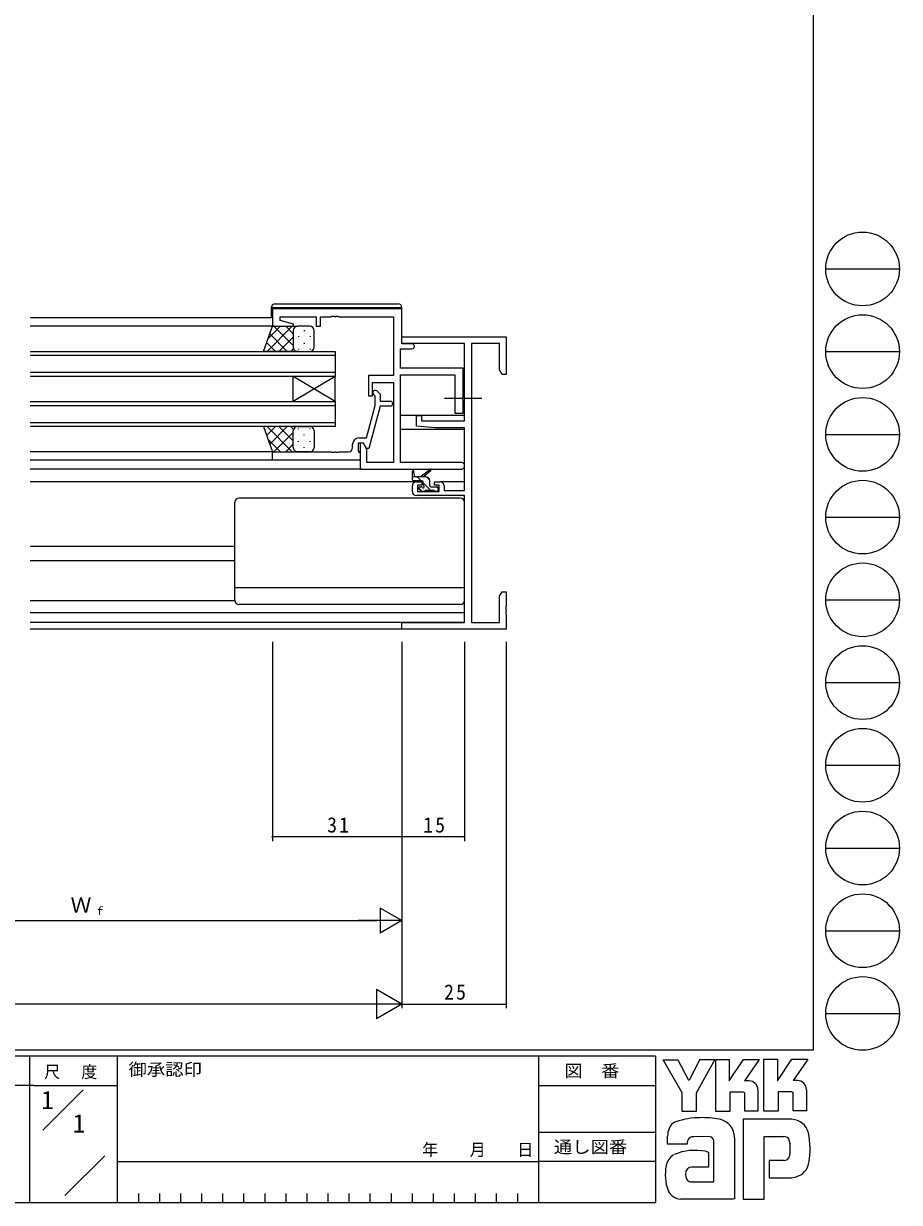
# Model space of a CAD drawing. Units: millimetres on the paper. Extents: x -420 to 373, y -297 to 267.
# Drawn here: x 163.3 to 372.9, y -297 to -14.9 of the extents above; entities that cross this region are included whole.
import ezdxf
from ezdxf.enums import TextEntityAlignment as Align

# ---------------------------------------------------------------- set-up
doc = ezdxf.new("R2010")
doc.units = ezdxf.units.MM
doc.linetypes.add('CHAIN2', pattern=[12, 9, -1, 1, -1])
for name, color, linetype, lineweight in [('0-1_YKK_ZWAK', 7, 'Continuous', 9), ('0-3_YKK_12', 2, 'Continuous', 9), ('0-4_YKK_D', 6, 'Continuous', 9), ('0-6_YKK_13', 4, 'Continuous', 9), ('0-7_YKK_11', 7, 'Continuous', 9)]:
    doc.layers.add(name, color=color, linetype=linetype, lineweight=lineweight)
doc.layers.add('0-2_USER1', color=3, linetype='Continuous')
doc.styles.add('ＭＳ ゴシック', font='')
doc.styles.get('ＭＳ ゴシック').set_extended_font_data('MS Gothic')

msp = doc.modelspace()

# ---------------------------------------------------------------- linework, layer by layer
at = {"layer": '0-1_YKK_ZWAK'}
for p, q in [((352.3, 264.4), (352.3, -260.6)), ((355.276, -73.616), (372.916, -73.616)), ((355.276, -93.412), (372.916, -93.412)), ((355.276, -113.208), (372.916, -113.208)), ((355.276, -133.004), (372.916, -133.004)), ((355.276, -152.8), (372.916, -152.8)), ((355.276, -172.596), (372.916, -172.596)), ((355.276, -192.392), (372.916, -192.392)), ((355.276, -212.188), (372.916, -212.188)), ((355.276, -231.984), (372.916, -231.984)), ((355.276, -251.78), (372.916, -251.78)), ((352.3, -260.6), (-417.7, -260.6)), ((314.5, -262), (-417.7, -262)), ((164.7, -262), (164.7, -297)), ((185.7, -262), (185.7, -297)), ((286.5, -262), (286.5, -297)), ((314.5, -262), (314.5, -297)), ((316.337, -262.906), (319.851, -262.906)), ((320.932, -270.799), (316.337, -262.906)), ((325.136, -262.798), (322.581, -267.771)), ((328.96, -275.231), (328.96, -262.825)), ((340.474, -262.717), (343.745, -262.717)), ((340.474, -275.123), (340.474, -262.717)), ((347.178, -262.717), (350.962, -262.717)), ((350.583, -263.365), (347.461, -267.825)), ((350.962, -262.717), (350.583, -263.365)), ((336.879, -267.906), (335.84, -267.906)), ((348.501, -267.825), (347.461, -267.825)), ((165.684, -268.999), (97.5, -268.999)), ((165.684, -268.999), (185.7, -268.999)), ((167.87, -279.736), (177.564, -270.043)), ((286.5, -269), (314.5, -269)), ((335.474, -270.582), (332.284, -270.582)), ((339.042, -270.069), (339.042, -275.15)), ((343.88, -270.555), (343.88, -275.123)), ((347.069, -270.555), (343.88, -270.555)), ((347.502, -270.717), (347.069, -270.555)), ((347.502, -275.096), (347.502, -270.717)), ((350.664, -270.069), (350.664, -275.096)), ((343.88, -275.123), (340.474, -275.123)), ((347.502, -275.046), (347.553, -275.096)), ((350.664, -275.096), (347.502, -275.096)), ((347.124, -277.096), (335.528, -277.096)), ((335.528, -277.096), (335.528, -296.206)), ((286.5, -280.199), (314.5, -280.199)), ((317.418, -283.07), (317.418, -281.141)), ((327.446, -281.205), (323.748, -281.275)), ((333.42, -281.583), (333.42, -296.179)), ((340.555, -281.259), (345.204, -281.259)), ((340.555, -296.206), (340.555, -281.259)), ((322.067, -283.07), (317.418, -283.07)), ((328.527, -292.071), (328.527, -282.34)), ((346.673, -282.756), (346.691, -285.391)), ((173.172, -295.345), (182.696, -285.821)), ((185.7, -287.2), (286.5, -287.2)), ((314.5, -287.199), (286.5, -287.199)), ((341.772, -286.989), (341.772, -291.125)), ((345.313, -286.989), (341.772, -286.989)), ((327.176, -288.53), (323.181, -288.535)), ((322.905, -292.071), (328.527, -292.071)), ((328.095, -292.071), (328.446, -292.071)), ((328.527, -292.07), (328.528, -292.071)), ((341.772, -291.125), (347.097, -291.125)), ((347.097, -291.125), (348.178, -290.882)), ((190.74, -294.9), (190.74, -297)), ((195.78, -294.9), (195.78, -297)), ((200.82, -294.9), (200.82, -297)), ((205.86, -294.9), (205.86, -297)), ((210.9, -294.9), (210.9, -297)), ((215.94, -294.9), (215.94, -297)), ((220.98, -294.9), (220.98, -297)), ((226.02, -294.9), (226.02, -297)), ((231.06, -294.9), (231.06, -297)), ((236.1, -294.9), (236.1, -297)), ((241.14, -294.9), (241.14, -297)), ((246.18, -294.9), (246.18, -297)), ((251.22, -294.9), (251.22, -297)), ((256.26, -294.9), (256.26, -297)), ((261.3, -294.9), (261.3, -297)), ((266.34, -294.9), (266.34, -297)), ((271.38, -294.9), (271.38, -297)), ((276.42, -294.9), (276.42, -297)), ((281.46, -294.9), (281.46, -297)), ((333.42, -296.179), (333.095, -296.233)), ((-417.7, -297), (314.5, -297)), ((322.067, -296.26), (320.58, -296.26)), ((333.095, -296.233), (322.067, -296.26))]:
    msp.add_line(p, q, dxfattribs=at)
for points in [[(319.851, -262.906), (322.364, -267.609), (322.581, -267.771)], [(325.136, -262.798), (328.762, -262.798), (324.229, -270.826)], [(328.96, -262.825), (332.176, -262.825), (332.176, -267.923), (335.555, -262.771)], [(335.555, -262.771), (339.38, -262.771), (335.84, -267.906)], [(343.745, -262.717), (343.745, -267.908), (347.178, -262.717)], [(324.229, -270.826), (324.229, -275.258), (320.932, -275.258), (320.932, -270.799)], [(332.284, -270.582), (332.284, -275.231), (328.96, -275.231)], [(339.042, -275.15), (335.906, -275.15), (335.906, -270.744), (335.474, -270.582)], [(326.473, -284.773), (327.176, -284.935), (327.176, -288.53)], [(335.528, -296.206), (339.772, -296.206), (340.555, -296.206)]]:
    msp.add_lwpolyline(points, dxfattribs=at)
for centre in [(364.096, -73.616), (364.096, -93.412), (364.096, -113.208), (364.096, -133.004), (364.096, -152.8), (364.096, -172.596), (364.096, -192.392), (364.096, -212.188), (364.096, -231.984), (364.096, -251.78)]:
    msp.add_circle(centre, 8.82, dxfattribs=at)
for centre, radius, start, end in [((336.879, -270.069), 2.163, 0.00165, 89.99603), ((348.501, -269.988), 2.163, 0.00165, 89.99603), ((320.106, -280.055), 2.444, 109.02126, 161.51263), ((325.222, -294.401), 17.68, 89.89165, 109.30847), ((325.741, -297.463), 20.748, 78.78009, 91.46938), ((329.03, -281.496), 4.449, 40.66422, 80.31693), ((328.809, -281.485), 4.612, 358.78058, 38.76563), ((346.972, -281.44), 4.341, 14.44571, 87.08746), ((322.459, -281.166), 5.037, 158.41083, 179.71774), ((324.175, -283.007), 2.109, 138.46381, 181.71359), ((323.615, -282.971), 1.701, 85.50551, 126.78038), ((326.956, -282.754), 1.625, 14.75519, 72.44994), ((345.365, -282.479), 1.229, 16.43123, 96.91661), ((330.666, -284.187), 20.86, 350.99026, 10.67624), ((324.02, -297.854), 13.309, 79.38097, 112.05824), ((343.031, -283.208), 3.673, 4.93422, 17.03551), ((320.927, -288.927), 3.908, 121.8271, 169.08475), ((345.314, -285.684), 1.306, 269.95467, 342.90144), ((343.01, -285.041), 3.697, 343.6902, 354.75362), ((347.035, -286.745), 4.291, 285.4429, 349.90448), ((327.949, -290.395), 11.082, 168.76372, 199.80078), ((324.082, -290.328), 2.369, 171.08202, 216.71922), ((323.19, -289.979), 1.445, 90.33952, 178.03638), ((323.15, -290.565), 1.526, 230.97279, 260.7549), ((320.94, -292.443), 3.823, 207.31435, 263.59464)]:
    msp.add_arc(centre, radius, start, end, dxfattribs=at)
at = {"layer": '0-3_YKK_12'}
for p, q in [((222.819, -85.348), (164.819, -85.348)), ((223.319, -87.348), (164.819, -87.349)), ((164.819, -93.348), (237.819, -93.348)), ((237.819, -94.348), (164.819, -94.348)), ((237.819, -93.348), (237.819, -99.348)), ((164.819, -98.348), (237.819, -98.348)), ((237.819, -99.348), (164.819, -99.348)), ((237.819, -99.348), (227.819, -105.348)), ((237.819, -105.348), (227.819, -99.348)), ((227.819, -105.348), (227.819, -99.348)), ((237.819, -105.348), (237.819, -99.348)), ((164.819, -105.348), (237.819, -105.348)), ((237.819, -106.348), (164.819, -106.348)), ((237.819, -105.348), (237.819, -111.348)), ((268.819, -108.649), (253.449, -108.649)), ((164.819, -110.348), (237.819, -110.348)), ((237.819, -111.348), (164.819, -111.348)), ((268.819, -112.049), (253.449, -112.049)), ((223.319, -117.348), (164.819, -117.348)), ((223.119, -119.348), (164.819, -119.348)), ((244.119, -121.548), (164.819, -121.549)), ((257.319, -124.549), (164.819, -124.549)), ((268.819, -124.549), (262.919, -124.549)), ((213.819, -140.049), (164.819, -140.049)), ((213.819, -143.449), (164.819, -143.449)), ((268.819, -155.949), (164.819, -155.949)), ((268.519, -158.219), (164.819, -158.219)), ((254.119, -159.849), (164.819, -159.849))]:
    msp.add_line(p, q, dxfattribs=at)
at = {"layer": '0-4_YKK_D'}
for p, q in [((222.819, -162.849), (222.819, -210.546)), ((253.819, -162.849), (253.819, -210.546)), ((253.819, -162.849), (253.819, -250.546)), ((253.819, -162.849), (253.819, -210.546)), ((268.819, -162.849), (268.819, -210.546)), ((278.819, -162.849), (278.819, -250.546)), ((253.819, -173.249), (253.819, -250.546)), ((253.819, -209.546), (222.819, -209.546)), ((268.819, -209.546), (253.819, -209.546)), ((253.819, -212.546), (253.819, -230.546)), ((253.819, -229.546), (248.623, -226.546)), ((248.623, -226.546), (248.623, -232.546)), ((109.819, -229.546), (247.819, -229.546)), ((253.819, -229.546), (243.427, -229.546)), ((253.819, -229.546), (248.623, -232.546)), ((253.819, -249.546), (247.757, -246.046)), ((247.757, -246.046), (247.757, -253.046)), ((246.819, -249.546), (-79.181, -249.546)), ((253.819, -249.546), (241.695, -249.546)), ((253.819, -249.546), (247.757, -253.046)), ((253.819, -249.546), (278.819, -249.546))]:
    msp.add_line(p, q, dxfattribs=at)
for centre, start, end in [((222.819, -209.546), 0, 180), ((222.819, -209.546), 180, 0), ((253.819, -209.546), 0, 180), ((253.819, -209.546), 0, 180), ((253.819, -209.546), 180, 0), ((253.819, -209.546), 180, 0), ((268.819, -209.546), 0, 180), ((268.819, -209.546), 180, 0), ((278.819, -249.546), 0, 180), ((278.819, -249.546), 180, 0)]:
    msp.add_arc(centre, 0.106, start, end, dxfattribs=at)
at = {"layer": '0-6_YKK_13'}
for p, q in [((222.519, -82.948), (222.519, -85.348)), ((223.519, -81.948), (252.819, -81.948)), ((220.676, -93.349), (222.819, -87.349)), ((227.551, -87.349), (221.551, -93.349)), ((224.723, -87.349), (221.762, -90.309)), ((222.819, -87.349), (228.819, -87.349)), ((227.819, -91.969), (223.199, -87.349)), ((227.819, -89.14), (226.028, -87.349)), ((231.819, -87.349), (228.819, -87.349)), ((226.371, -93.349), (222.175, -89.153)), ((227.819, -89.909), (224.379, -93.349)), ((227.819, -88.349), (227.819, -91.949)), ((227.819, -88.749), (227.819, -92.349)), ((229.041, -89.684), (229.041, -89.884)), ((230.456, -88.269), (230.456, -88.469)), ((231.871, -89.684), (231.871, -89.884)), ((232.819, -92.349), (232.819, -88.349)), ((223.542, -93.349), (221.431, -91.237)), ((227.876, -92.681), (227.208, -93.349)), ((229.041, -92.714), (229.041, -92.914)), ((230.456, -91.299), (230.456, -91.499)), ((231.871, -92.714), (231.871, -92.914)), ((229.041, -93.349), (220.676, -93.349)), ((228.819, -93.349), (231.819, -93.349)), ((220.676, -111.35), (222.819, -117.35)), ((229.041, -111.35), (220.676, -111.35)), ((223.542, -111.35), (221.431, -113.462)), ((227.551, -117.35), (221.551, -111.35)), ((226.371, -111.35), (222.175, -115.546)), ((227.819, -112.73), (223.199, -117.35)), ((227.819, -114.79), (224.379, -111.35)), ((227.876, -112.018), (227.208, -111.35)), ((227.819, -115.95), (227.819, -112.35)), ((227.819, -116.35), (227.819, -112.75)), ((228.819, -111.35), (231.819, -111.35)), ((229.041, -111.985), (229.041, -111.785)), ((231.871, -111.985), (231.871, -111.785)), ((232.819, -112.35), (232.819, -116.35)), ((224.723, -117.35), (221.762, -114.389)), ((227.819, -115.559), (226.028, -117.35)), ((229.041, -115.015), (229.041, -114.815)), ((230.456, -113.4), (230.456, -113.2)), ((231.871, -115.015), (231.871, -114.815)), ((222.819, -117.35), (228.819, -117.35)), ((231.819, -117.35), (228.819, -117.35)), ((230.456, -116.43), (230.456, -116.23)), ((256.319, -124.049), (256.319, -122.049)), ((259.519, -123.349), (256.319, -123.349)), ((256.619, -122.222), (256.818, -123.349)), ((258.438, -124.349), (257.438, -123.349)), ((258.219, -123.349), (260.437, -121.666)), ((258.819, -123.349), (260.639, -121.948)), ((260.503, -124.169), (259.699, -123.365)), ((258.619, -124.349), (256.619, -124.349)), ((258.693, -126.849), (257.827, -125.983)), ((258.407, -126.761), (257.907, -126.261)), ((258.119, -125.749), (258.458, -125.749)), ((259.219, -126.849), (258.619, -126.849)), ((258.919, -125.288), (258.919, -124.649)), ((260.738, -126.649), (258.919, -124.83)), ((261.519, -126.649), (259.419, -126.649)), ((260.519, -125.449), (260.519, -124.349)), ((260.819, -125.749), (262.219, -125.749)), ((262.219, -126.849), (261.719, -126.849)), ((262.519, -126.185), (262.083, -125.749)), ((262.519, -126.049), (262.519, -126.549)), ((213.819, -152.949), (213.819, -129.449)), ((267.819, -128.449), (214.819, -128.449)), ((268.819, -152.949), (268.819, -129.449)), ((268.819, -149.909), (213.819, -149.909)), ((164.819, -152.949), (213.819, -152.949)), ((267.819, -153.949), (214.819, -153.949))]:
    msp.add_line(p, q, dxfattribs=at)
at = {"layer": '0-6_YKK_13', "linetype": 'CHAIN2'}
msp.add_line((272.949, -104.648), (264.019, -104.648), dxfattribs=at)
at = {"layer": '0-6_YKK_13'}
for points in [[(253.319, -82.948), (223.019, -82.948), (222.519, -82.948)], [(253.819, -83.648), (253.819, -82.948), (253.319, -82.948)]]:
    msp.add_lwpolyline(points, dxfattribs=at)
for centre, radius, start, end in [((223.519, -82.948), 1, 90, 180), ((252.819, -82.948), 1, 0, 90), ((228.819, -88.349), 1, 89.99998, 179.99998), ((228.819, -88.349), 1, 89.99998, 179.99998), ((231.819, -88.349), 1, 359.99998, 89.99998), ((228.819, -92.349), 1, 179.99998, 269.99998), ((228.819, -92.349), 1, 179.99998, 269.99998), ((231.819, -92.349), 1, 269.99998, 359.99998), ((228.819, -112.35), 1, 89.99998, 179.99998), ((228.819, -112.35), 1, 89.99998, 179.99998), ((231.819, -112.35), 1, 359.99998, 89.99998), ((228.819, -116.35), 1, 179.99998, 269.99998), ((228.819, -116.35), 1, 179.99998, 269.99998), ((231.819, -116.35), 1, 269.99998, 359.99998), ((256.519, -122.049), 0.2, 300, 180), ((256.619, -124.049), 0.3, 180, 270), ((259.519, -124.349), 1, 0, 90), ((260.619, -121.749), 0.2, 275.58287, 155.58287), ((258.119, -126.049), 0.3, 90, 225), ((258.619, -126.549), 0.3, 225, 270), ((258.458, -126.049), 0.3, 33.05573, 90), ((258.619, -124.649), 0.3, 0, 90), ((258.919, -125.749), 0.25, 213.05573, 56.94426), ((259.219, -125.288), 0.3, 180, 236.94426), ((259.219, -126.649), 0.2, 270, 0), ((260.819, -125.449), 0.3, 180, 270), ((261.719, -126.649), 0.2, 180, 270), ((262.219, -126.049), 0.3, 0, 90), ((262.219, -126.549), 0.3, 270, 0), ((214.819, -129.449), 1, 90, 180), ((267.819, -129.449), 1, 0, 90), ((214.819, -152.949), 1, 180, 270), ((267.819, -152.949), 1, 270, 0)]:
    msp.add_arc(centre, radius, start, end, dxfattribs=at)
at = {"layer": '0-7_YKK_11'}
for p, q in [((242.019, -116.348), (242.019, -115.548)), ((256.319, -126.849), (256.319, -125.549))]:
    msp.add_line(p, q, dxfattribs=at)
for points in [[(253.819, -83.148), (222.819, -83.148), (222.819, -87.348), (227.78, -87.348), (227.848, -86.826), (224.719, -85.988), (224.719, -85.048), (233.319, -85.048), (233.319, -87.349), (234.319, -87.349), (234.319, -85.048), (236.861, -85.048), (237.044, -84.928), (237.594, -84.928), (237.778, -85.048), (237.861, -85.048), (238.044, -84.928), (238.594, -84.928), (238.778, -85.048), (251.819, -85.048), (251.819, -99.148), (245.819, -99.148), (245.819, -103.948), (246.819, -103.948), (246.819, -100.778), (251.819, -100.778), (251.819, -119.918), (245.449, -119.918), (245.449, -116.786), (244.619, -115.348), (243.819, -115.348), (243.819, -121.548), (268.004, -121.548)], [(256.219, -91.548), (253.819, -91.548), (253.819, -83.148)], [(263.919, -125.549), (263.919, -126.649), (268.819, -126.649), (268.819, -111.649), (261.819, -111.649), (257.319, -111.255), (257.319, -108.649), (258.519, -108.649), (258.519, -109.949), (268.819, -109.949), (268.819, -91.479), (253.819, -91.479), (253.819, -89.849), (278.819, -89.849), (278.819, -98.849), (277.819, -98.849), (277.189, -97.757), (277.189, -91.479), (270.449, -91.479)], [(268.004, -119.918), (253.449, -119.918), (253.449, -98.978), (266.519, -98.978), (266.519, -108.148), (268.519, -108.148), (268.519, -105.107), (268.399, -104.923), (268.399, -104.373), (268.519, -104.19), (268.519, -97.348), (253.449, -97.348), (253.449, -92.748), (256.219, -92.748)], [(270.449, -91.479), (270.449, -158.219), (277.189, -158.219), (277.189, -151.94), (277.819, -150.849), (278.819, -150.849), (278.819, -154.39), (278.699, -154.574), (278.699, -155.124), (278.819, -155.307), (278.819, -155.39), (278.699, -155.574), (278.699, -156.124), (278.819, -156.307), (278.819, -159.849), (253.819, -159.849), (253.819, -158.219), (268.819, -158.219), (268.819, -127.849), (257.319, -127.849)], [(243.519, -114.048), (245.34, -114.048), (247.419, -106.287), (247.419, -104.097), (246.995, -103.673)], [(247.843, -102.824), (248.619, -103.6), (248.619, -105.248), (251.019, -105.248)], [(251.019, -106.448), (248.618, -106.448), (245.912, -116.548), (245.312, -116.548), (244.619, -115.348), (243.319, -115.348), (243.319, -117.148), (243.519, -117.348), (243.819, -117.648), (243.819, -119.348)], [(243.819, -119.348), (222.819, -119.348), (222.819, -117.348), (236.861, -117.348), (237.044, -117.468), (237.594, -117.468), (237.778, -117.348), (237.861, -117.348), (238.044, -117.468), (238.594, -117.468), (238.778, -117.348), (241.019, -117.348)], [(257.319, -124.549), (258.619, -124.549), (258.619, -125.349), (257.519, -125.349), (257.519, -126.849), (262.719, -126.849), (262.719, -125.349), (261.619, -125.349), (261.619, -124.549), (262.919, -124.549)]]:
    msp.add_lwpolyline(points, dxfattribs=at)
for centre, radius, start, end in [((256.219, -92.148), 0.6, 269.99998, 90), ((247.419, -103.248), 0.6, 44.99998, 225), ((251.019, -105.848), 0.6, 269.99998, 90), ((243.519, -115.548), 1.5, 90, 179.99998), ((241.019, -116.348), 1, 270, 359.99998), ((268.004, -120.733), 0.815, 269.99998, 90), ((257.319, -125.549), 1, 90, 179.99998), ((257.319, -126.849), 1, 180, 269.99998), ((262.919, -125.549), 1, 0, 89.99998)]:
    msp.add_arc(centre, radius, start, end, dxfattribs=at)

# ---------------------------------------------------------------- texts
at = {"layer": '0-1_YKK_ZWAK', "style": 'ＭＳ ゴシック', "width": 1.1}
for s, p in [('御承認印', (188.367, -267.533)), ('図\u3000番', (292.698, -267.862)), ('通し図番', (290.179, -286.085))]:
    msp.add_text(s, height=2.933, dxfattribs=at).set_placement(p, align=Align.BOTTOM_LEFT)
at = {"layer": '0-1_YKK_ZWAK', "char_height": 2.933, "attachment_point": 7, "style": 'ＭＳ ゴシック'}
for s, insert in [('\\T1.17;\\W0.95;尺\\~\\~度', (168.212, -267.537)), ('\\T1.2;\\W0.95;年\\~\\~\\~月\\~\\~\\~日', (258.676, -286.169))]:
    msp.add_mtext(s, dxfattribs=dict(at, insert=insert))
at = {"layer": '0-2_USER1', "style": 'ＭＳ ゴシック'}
for p in [(167.5, -275.999), (175.033, -281.599)]:
    msp.add_text('1', height=4.399, dxfattribs=at).set_placement(p, align=Align.BOTTOM_LEFT)
at = {"layer": '0-4_YKK_D', "color": 3, "style": 'ＭＳ ゴシック'}
msp.add_text('Ｗ', height=3.666, dxfattribs=at).set_placement((174.499, -228.746), align=Align.BOTTOM_LEFT)
at = {"layer": '0-4_YKK_D', "color": 4, "style": 'ＭＳ ゴシック'}
msp.add_text('ｆ', height=1.833, dxfattribs=at).set_placement((180.259, -228.746), align=Align.BOTTOM_LEFT)
at = {"layer": '0-4_YKK_D', "color": 3, "char_height": 3.666, "attachment_point": 7, "style": 'ＭＳ ゴシック'}
for s, insert in [('\\T1.21;\\W0.95;31', (235.919, -208.546)), ('\\T1.21;\\W0.95;15', (258.919, -208.546)), ('\\T1.21;\\W0.95;25', (263.919, -248.546))]:
    msp.add_mtext(s, dxfattribs=dict(at, insert=insert))

doc.saveas('drawing.dxf')
